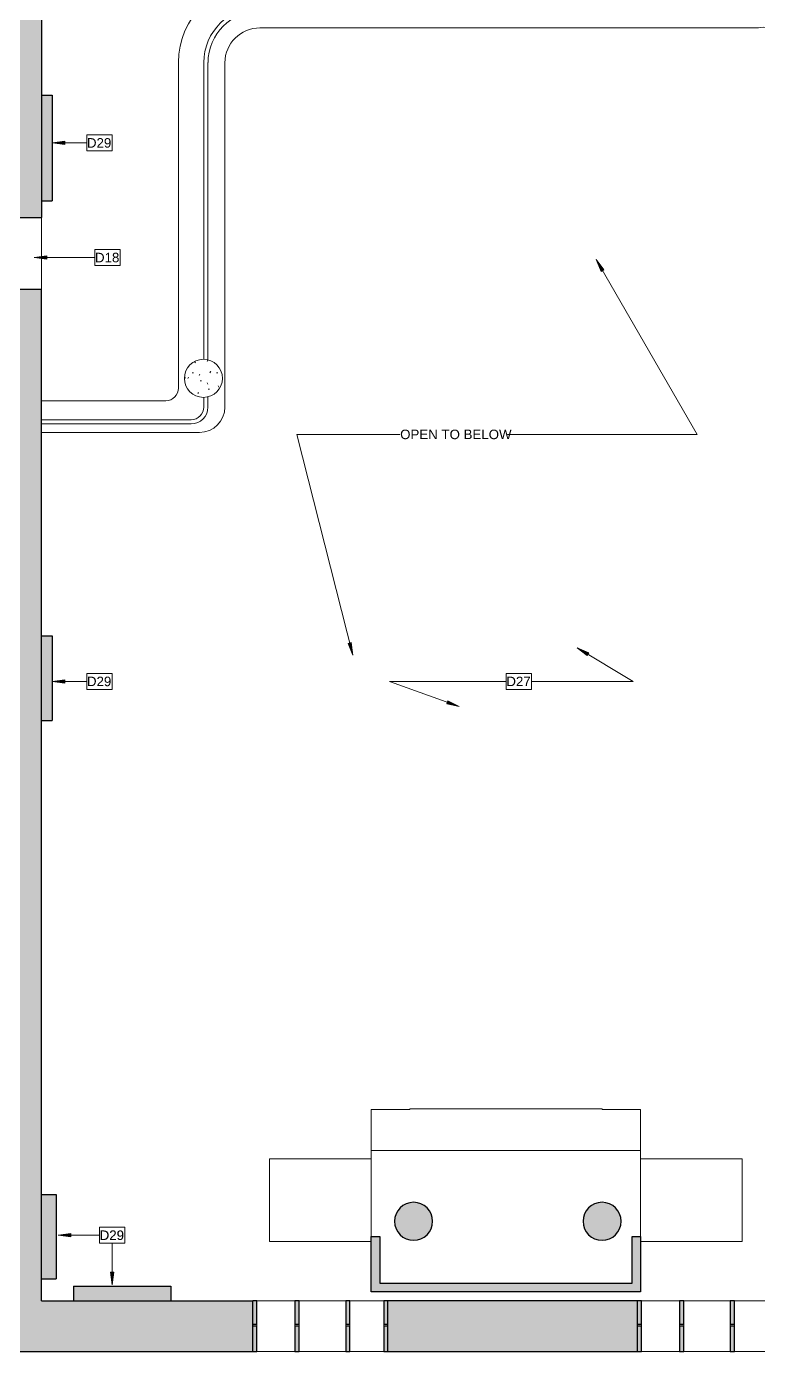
# Model space of a CAD drawing. Header units: inches. Extents: x -1176 to 1545, y -2552 to 978.
# Drawn here: x 11 to 358, y -1 to 626 of the extents above; entities that cross this region are included whole.
import ezdxf

# ---------------------------------------------------------------- set-up
doc = ezdxf.new("R2010")
doc.units = ezdxf.units.IN
doc.header["$MEASUREMENT"] = 0
for name, color, linetype, lineweight in [('A-ANNO-KEYN', 231, 'Continuous', 9), ('A-FLOR', 192, 'Continuous', 18), ('A-FLOR-HRAL', 11, 'Continuous', 18), ('A-GLAZ', 151, 'Continuous', 18), ('A-WALL', 113, 'Continuous', 18), ('A-WALL-PATT', 111, 'Continuous', 18), ('G-ANNO-TEXT', 231, 'Continuous', 9), ('I-WALL', 2, 'Continuous', 18), ('S-COLS', 52, 'Continuous', 18)]:
    doc.layers.add(name, color=color, linetype=linetype, lineweight=lineweight)
doc.styles.add('Arial', font='arial.ttf', dxfattribs={"height": 4.5})
doc.styles.add('Swis721 Lt BT', font='swissl.ttf', dxfattribs={"height": 4.5})

# ---------------------------------------------------------------- blocks, each defined once
blk = doc.blocks.new('Concrete-Round-Column - 18_-5401511-2nd Floor Demo')
at = {"layer": 'S-COLS', "lineweight": 9}
h = blk.add_hatch(dxfattribs=at)
h.set_pattern_fill('FP_1', color=256, style=0, pattern_type=2)
h.set_pattern_definition([(0, (-94.857, -459.504), (15.36, 3.84), [0.634, -10.886, 0.634, -10.886, -61.44]), (0, (-94.857, -459.504), (15.36, 3.84), [-23.04, 0.634, -22.406, 0.634, -10.886, -26.88]), (0, (-94.857, -459.504), (15.36, 3.84), [-57.6, 0.634, -7.046, 0.634, -18.566]), (120, (-89.097, -457.584), (-11.005538, 11.38215), [0.634, -10.886, 0.634, -10.886, -61.44]), (120, (-89.097, -457.584), (-11.005538, 11.38215), [-23.04, 0.634, -22.406, 0.634, -10.886, -26.88]), (120, (-89.097, -457.584), (-11.005538, 11.38215), [-57.6, 0.634, -7.046, 0.634, -18.566]), (240, (-87.177, -449.904), (-4.354462, -15.22215), [0.634, -10.886, 0.634, -10.886, -61.44]), (240, (-87.177, -449.904), (-4.354462, -15.22215), [-23.04, 0.634, -22.406, 0.634, -10.886, -26.88]), (240, (-87.177, -449.904), (-4.354462, -15.22215), [-57.6, 0.634, -7.046, 0.634, -18.566])])
h.paths.add_polyline_path([(0, -9), (2, -8.77), (3.9, -8.11), (5.61, -7.04), (7.04, -5.61), (8.11, -3.9), (8.77, -2), (9, 0), (8.77, 2), (8.11, 3.9), (7.04, 5.61), (5.61, 7.04), (3.9, 8.11), (2, 8.77), (0, 9), (-2, 8.77), (-3.9, 8.11), (-5.61, 7.04), (-7.04, 5.61), (-8.11, 3.9), (-8.77, 2), (-9, 0), (-8.77, -2), (-8.11, -3.9), (-7.04, -5.61), (-5.61, -7.04), (-3.9, -8.11), (-2, -8.77)], flags=0)
for start, end in [(0, 180), (180, 0)]:
    blk.add_arc((0, 0), 9, start, end, dxfattribs=at)
blk = doc.blocks.new('Top Rail Type - Top Rail_Internal_-5277632-2nd Floor Demo')
at = {"layer": 'A-FLOR-HRAL', "lineweight": 9}
for p, q in [((121.62, 635.42), (192.68, 635.42)), ((210.59, 635.42), (267.43, 635.42)), ((285.34, 635.42), (362.85, 635.42)), ((193.01, 633.42), (121.62, 633.42)), ((267.76, 633.42), (210.26, 633.42)), ((362.69, 633.42), (285.01, 633.42)), ((377.52, 466.79), (377.52, 615.91)), ((379.52, 615.91), (379.52, 467.86)), ((95.04, 468.48), (95.04, 608.95)), ((97.04, 608.94), (97.04, 468.22)), ((377.52, 445.92), (377.52, 452.21)), ((95.04, 445.92), (95.04, 450.52)), ((97.04, 450.79), (97.04, 445.92)), ((379.52, 451.15), (379.52, 445.92)), ((18.22, 439.92), (89.04, 439.92)), ((385.52, 439.92), (464.28, 439.92)), ((89.04, 437.92), (18.22, 437.92)), ((464.28, 437.92), (385.52, 437.92))]:
    blk.add_line(p, q, dxfattribs=at)
for centre, radius, start, end in [((121.62, 608.84), 26.58, 90, 179.77256), ((359.77, 615.91), 19.75, 0, 81.04484), ((121.62, 608.84), 24.58, 90, 179.77256), ((359.77, 615.91), 17.75, 360, 80.5527), ((89.04, 445.92), 8, 270, 0), ((89.04, 445.92), 6, 270, 0), ((385.52, 445.92), 8, 180, 270), ((385.52, 445.92), 6, 180, 270)]:
    blk.add_arc(centre, radius, start, end, dxfattribs=at)
blk = doc.blocks.new('Top Rail Type - Top Rail_Internal_-V11-2nd Floor Demo')
at = {"layer": 'A-FLOR-HRAL', "lineweight": 9}
for p, q in [((192.68, 635.42), (121.62, 635.42)), ((267.43, 635.42), (210.59, 635.42)), ((362.85, 635.42), (285.34, 635.42)), ((193.01, 633.42), (121.62, 633.42)), ((267.76, 633.42), (210.26, 633.42)), ((362.69, 633.42), (285.01, 633.42)), ((377.52, 466.79), (377.52, 615.91)), ((379.52, 467.86), (379.52, 615.91)), ((95.04, 608.94), (95.04, 468.48)), ((97.04, 608.94), (97.04, 468.22)), ((377.52, 445.92), (377.52, 452.21)), ((95.04, 450.52), (95.04, 445.92)), ((97.04, 450.79), (97.04, 445.92)), ((379.52, 445.92), (379.52, 451.15)), ((89.04, 439.92), (18.22, 439.92)), ((464.28, 439.92), (385.52, 439.92)), ((89.04, 437.92), (18.22, 437.92)), ((464.28, 437.92), (385.52, 437.92))]:
    blk.add_line(p, q, dxfattribs=at)
for centre, radius, start, end in [((121.62, 608.84), 26.58, 90, 179.77688), ((359.77, 615.91), 19.75, 360, 81.04484), ((121.62, 608.84), 24.58, 90, 179.76798), ((359.77, 615.91), 17.75, 360, 80.5527), ((89.04, 445.92), 6, 270, 0), ((89.04, 445.92), 8, 270, 0), ((385.52, 445.92), 8, 180, 270), ((385.52, 445.92), 6, 180, 270)]:
    blk.add_arc(centre, radius, start, end, dxfattribs=at)
blk = doc.blocks.new('Concrete-Round-Column - 18_-5510990-2nd Floor Demo')
at = {"layer": 'S-COLS', "lineweight": 9}
blk.add_hatch(color=7, dxfattribs=at).paths.add_polyline_path([(0, -9), (2, -8.77), (3.9, -8.11), (5.61, -7.04), (7.04, -5.61), (8.11, -3.9), (8.77, -2), (9, 0), (8.77, 2), (8.11, 3.9), (7.04, 5.61), (5.61, 7.04), (3.9, 8.11), (2, 8.77), (0, 9), (-2, 8.77), (-3.9, 8.11), (-5.61, 7.04), (-7.04, 5.61), (-8.11, 3.9), (-8.77, 2), (-9, 0), (-8.77, -2), (-8.11, -3.9), (-7.04, -5.61), (-5.61, -7.04), (-3.9, -8.11), (-2, -8.77)], flags=0)
at = {"layer": 'S-COLS', "color": 8, "lineweight": 30}
for start, end in [(360, 180), (180, 360)]:
    blk.add_arc((0, 0), 9, start, end, dxfattribs=at)
blk = doc.blocks.new('Chapel Windows - Chapel Windows-V12-2nd Floor Demo')
at = {"layer": 'A-GLAZ'}
h = blk.add_hatch(color=10, dxfattribs=at)
h.paths.add_polyline_path([(-30, 12), (-32, 12), (-32, 0), (-30, 0)], flags=0)
h.paths.add_polyline_path([(12, 12), (10, 12), (10, 0), (12, 0)], flags=0)
h.paths.add_polyline_path([(-14, 12), (-14, 0), (-12, 0), (-12, 12)], flags=0)
h.paths.add_polyline_path([(32, 12), (30, 12), (30, 0), (32, 0)], flags=0)
h.paths.add_polyline_path([(-14, -1), (-14, -12), (-12, -12), (-12, -1)], flags=0)
h.paths.add_polyline_path([(-32, -1), (-32, -12), (-30, -12), (-30, -1), (-30.11, -1)], flags=0)
h.paths.add_polyline_path([(12, -1), (10, -1), (10, -12), (12, -12)], flags=0)
h.paths.add_polyline_path([(32, -1), (30, -1), (30, -12), (32, -12)], flags=0)
at = {"layer": 'A-GLAZ', "color": 8, "lineweight": 30}
for p, q in [((-30, 12), (-32, 12)), ((-30, 0), (-30, 12)), ((-12, 12), (-14, 12)), ((-14, 12), (-14, 0)), ((-12, 0), (-12, 12)), ((12, 12), (10, 12)), ((10, 12), (10, 0)), ((12, 0), (12, 12)), ((32, 12), (30, 12)), ((30, 12), (30, 0)), ((-32, 0), (-30, 0)), ((-14, 0), (-12, 0)), ((10, 0), (12, 0)), ((30, 0), (32, 0)), ((-30, -1), (-32, -1)), ((-30, -12), (-30, -1)), ((-12, -1), (-14, -1)), ((-14, -1), (-14, -12)), ((-12, -12), (-12, -1)), ((12, -1), (10, -1)), ((10, -1), (10, -12)), ((12, -12), (12, -1)), ((32, -1), (30, -1)), ((30, -1), (30, -12)), ((-32, -12), (-30, -12)), ((-14, -12), (-12, -12)), ((10, -12), (12, -12)), ((30, -12), (32, -12))]:
    blk.add_line(p, q, dxfattribs=at)
at = {"layer": 'A-GLAZ'}
for p, q in [((-30, 12), (-14, 12)), ((-12, 12), (10, 12)), ((12, 12), (30, 12)), ((-30, 0), (-30, -1)), ((-14, -1), (-14, 0)), ((-12, 0), (-12, -1)), ((10, -1), (10, 0)), ((12, 0), (12, -1)), ((30, -1), (30, 0)), ((-14, -12), (-30, -12)), ((10, -12), (-12, -12)), ((30, -12), (12, -12))]:
    blk.add_line(p, q, dxfattribs=at)
blk = doc.blocks.new('Keynote Tag - Keynote Number - Boxed-135510-2nd Floor Demo')
at = {"layer": 'A-ANNO-KEYN'}
for p, q in [((-0.125, -0.079), (-0.125, 0.078)), ((-0.125, 0.078), (0.125, 0.078)), ((0.125, 0.078), (0.125, -0.079)), ((-0.125, -0.079), (0.125, -0.079))]:
    blk.add_line(p, q, dxfattribs=at)

msp = doc.modelspace()

# ---------------------------------------------------------------- hatches: boundary and pattern name
at = {"layer": 'A-ANNO-KEYN'}
for points in [[(23.28, 570.96), (29.28, 570.17), (29.28, 571.75)], [(14.79, 516.65), (20.79, 515.87), (20.79, 517.45)], [(271.74, 332), (276.48, 328.24), (277.29, 329.59)], [(23.27, 316.04), (29.27, 315.25), (29.27, 316.83)], [(215.97, 304.12), (210.6, 306.9), (210.06, 305.42)], [(26.14, 53.88), (32.14, 53.09), (32.14, 54.67)], [(51.68, 30.39), (52.47, 36.39), (50.89, 36.39)]]:
    msp.add_hatch(color=256, dxfattribs=at).paths.add_polyline_path(points, flags=0)
at = {"layer": 'A-WALL-PATT'}
h = msp.add_hatch(color=250, dxfattribs=at)
h.paths.add_polyline_path([(1.72, -1.17), (18.22, -1.17), (18.22, 501.68), (1.72, 501.68), (1.72, 61.65)], flags=0)
h.paths.add_polyline_path([(1.72, 535.68), (18.22, 535.68), (18.22, 814.52), (1.72, 814.52), (1.72, 543.68)], flags=0)
for points in [[(23.22, 543.59), (23.22, 593.59), (18.22, 593.59), (18.22, 543.59)], [(18.22, 297.59), (23.22, 297.59), (23.22, 337.59), (18.22, 337.59)], [(25.22, 33.17), (25.22, 73.17), (18.22, 73.17), (18.22, 33.17)], [(174.31, 31.11), (178.31, 31.11), (178.31, 53.28), (174.31, 53.28)], [(297.84, 31.11), (301.84, 31.11), (301.84, 53.28), (297.84, 53.28)], [(79.44, 22.83), (79.44, 29.83), (33.44, 29.83), (33.44, 22.83)], [(301.84, 27.11), (301.84, 31.11), (174.31, 31.11), (174.31, 27.11), (274.12, 27.11)]]:
    msp.add_hatch(color=250, dxfattribs=at).paths.add_polyline_path(points, flags=0)
h = msp.add_hatch(color=250, dxfattribs=at)
h.paths.add_polyline_path([(464.28, -1.17), (464.28, 22.83), (364.28, 22.83), (364.28, -1.17), (367.92, -1.17)], flags=0)
h.paths.add_polyline_path([(274.12, -1.17), (300.28, -1.17), (300.28, 22.83), (182.22, 22.83), (182.22, -1.17)], flags=0)
h.paths.add_polyline_path([(118.22, -1.17), (118.22, 22.83), (18.22, 22.83), (18.22, -1.17), (86.52, -1.17)], flags=0)
at = {"layer": 'G-ANNO-TEXT'}
for points in [[(280.76, 515.73), (283.08, 510.14), (284.45, 510.93)], [(165.57, 328.43), (164.87, 334.44), (163.34, 334.05)]]:
    msp.add_hatch(color=7, dxfattribs=at).paths.add_polyline_path(points, flags=0)

# ---------------------------------------------------------------- linework, layer by layer
at = {"layer": 'A-ANNO-KEYN'}
for p, q in [((29.28, 571.75), (23.28, 570.96)), ((23.28, 570.96), (29.28, 570.17)), ((23.28, 570.96), (39.63, 570.96)), ((29.28, 570.17), (29.28, 571.75)), ((20.79, 517.45), (14.79, 516.65)), ((14.79, 516.65), (43.44, 516.68)), ((14.79, 516.65), (20.79, 515.87)), ((20.79, 515.87), (20.79, 517.45)), ((271.74, 332), (276.48, 328.24)), ((277.29, 329.59), (271.74, 332)), ((271.74, 332), (298.32, 316.04)), ((276.48, 328.24), (277.29, 329.59)), ((29.27, 316.83), (23.27, 316.04)), ((23.27, 316.04), (29.27, 315.25)), ((23.27, 316.04), (39.63, 316.04)), ((29.27, 315.25), (29.27, 316.83)), ((183.01, 316.04), (238.15, 316.04)), ((215.97, 304.12), (183.01, 316.04)), ((298.32, 316.04), (250.15, 316.04)), ((210.6, 306.9), (210.06, 305.42)), ((210.06, 305.42), (215.97, 304.12)), ((215.97, 304.12), (210.6, 306.9)), ((32.14, 54.67), (26.14, 53.88)), ((26.14, 53.88), (32.14, 53.09)), ((26.14, 53.88), (45.63, 53.88)), ((32.14, 53.09), (32.14, 54.67)), ((51.68, 30.39), (51.68, 50.1)), ((52.47, 36.39), (50.89, 36.39)), ((50.89, 36.39), (51.68, 30.39)), ((51.68, 30.39), (52.47, 36.39))]:
    msp.add_line(p, q, dxfattribs=at)
at = {"layer": 'A-FLOR'}
for p, q in [((121.62, 625.42), (357.62, 625.42)), ((83.04, 608.96), (83.04, 454.92)), ((105.04, 445.92), (105.04, 608.92)), ((18.22, 535.68), (18.22, 501.68)), ((77.04, 448.92), (18.22, 448.92)), ((18.22, 433.92), (93.04, 433.92)), ((192.6, 113.44), (174.31, 113.44)), ((174.31, 113.44), (174.31, 53.28)), ((283.56, 113.75), (192.6, 113.75)), ((192.6, 113.75), (192.6, 113.44)), ((283.56, 113.44), (283.56, 113.75)), ((301.84, 113.44), (283.56, 113.44)), ((301.84, 53.28), (301.84, 113.44)), ((174.31, 89.97), (126.23, 89.97)), ((126.23, 89.97), (126.23, 50.97)), ((301.84, 93.97), (174.31, 93.97)), ((349.93, 89.97), (301.84, 89.97)), ((349.93, 50.97), (349.93, 89.97)), ((126.23, 50.97), (174.31, 50.97)), ((301.84, 50.97), (349.93, 50.97))]:
    msp.add_line(p, q, dxfattribs=at)
for centre, radius, start, end in [((121.62, 608.84), 38.58, 90, 179.8148), ((121.62, 608.84), 16.58, 90, 179.7175), ((359.77, 615.91), 9.75, 0, 102.75876), ((77.04, 454.92), 6, 270, 0), ((93.04, 445.92), 12, 270, 0)]:
    msp.add_arc(centre, radius, start, end, dxfattribs=at)
at = {"layer": 'A-WALL', "color": 8, "lineweight": 30}
for p, q in [((18.22, 814.52), (18.22, 535.68)), ((1.72, 535.68), (18.22, 535.68)), ((1.72, 501.68), (18.22, 501.68)), ((18.22, 22.83), (18.22, 501.68)), ((18.22, 73.17), (25.22, 73.17)), ((25.22, 73.17), (25.22, 33.17)), ((174.31, 27.11), (174.31, 53.28)), ((174.31, 53.28), (178.31, 53.28)), ((178.31, 53.28), (178.31, 31.11)), ((297.84, 31.11), (297.84, 53.28)), ((297.84, 53.28), (301.84, 53.28)), ((301.84, 53.28), (301.84, 27.11)), ((18.22, 33.17), (25.22, 33.17)), ((33.44, 29.83), (79.44, 29.83)), ((33.44, 29.83), (33.44, 22.83)), ((79.44, 29.83), (79.44, 22.83)), ((301.84, 27.11), (174.31, 27.11)), ((178.31, 31.11), (297.84, 31.11)), ((18.22, 22.83), (118.22, 22.83)), ((118.22, -1.17), (118.22, 22.83)), ((182.22, -1.17), (182.22, 22.83)), ((300.28, 22.83), (182.22, 22.83)), ((300.28, -1.17), (300.28, 22.83)), ((1.72, -1.17), (118.22, -1.17)), ((182.22, -1.17), (300.28, -1.17))]:
    msp.add_line(p, q, dxfattribs=at)
at = {"layer": 'G-ANNO-TEXT', "color": 7}
for p, q in [((280.76, 515.73), (283.08, 510.14)), ((284.45, 510.93), (280.76, 515.73)), ((280.76, 515.73), (328.61, 432.96)), ((283.08, 510.14), (284.45, 510.93)), ((139.09, 432.96), (187.81, 432.96)), ((165.57, 328.43), (139.09, 432.96)), ((238.95, 432.96), (238.81, 432.96)), ((328.61, 432.96), (238.95, 432.96)), ((164.87, 334.44), (163.34, 334.05)), ((163.34, 334.05), (165.57, 328.43)), ((165.57, 328.43), (164.87, 334.44))]:
    msp.add_line(p, q, dxfattribs=at)
at = {"layer": 'I-WALL', "color": 8, "lineweight": 30}
for p, q in [((18.22, 593.59), (23.22, 593.59)), ((23.22, 593.59), (23.22, 543.59)), ((18.22, 543.59), (23.22, 543.59)), ((18.22, 337.59), (23.22, 337.59)), ((23.22, 337.59), (23.22, 297.59)), ((18.22, 297.59), (23.22, 297.59))]:
    msp.add_line(p, q, dxfattribs=at)

# ---------------------------------------------------------------- block references
at = {"layer": 'A-ANNO-KEYN', "xscale": 47.99999999999997, "yscale": 47.99999999999997, "zscale": 47.99999999999997}
for p in [(45.63, 570.99), (49.44, 516.71), (45.63, 316.07), (244.15, 316.07), (244.15, 316.07), (51.63, 53.9), (51.68, 53.9)]:
    msp.add_blockref('Keynote Tag - Keynote Number - Boxed-135510-2nd Floor Demo', p, dxfattribs=at)
at = {"layer": 'A-FLOR-HRAL', "lineweight": 9}
for name in ['Top Rail Type - Top Rail_Internal_-5277632-2nd Floor Demo', 'Top Rail Type - Top Rail_Internal_-V11-2nd Floor Demo']:
    msp.add_blockref(name, (0, 0), dxfattribs=at)
at = {"layer": 'A-GLAZ', "rotation": 180}
for p in [(150.22, 10.83), (332.28, 10.83)]:
    msp.add_blockref('Chapel Windows - Chapel Windows-V12-2nd Floor Demo', p, dxfattribs=at)
at = {"layer": 'S-COLS', "lineweight": 9}
for name, p in [('Concrete-Round-Column - 18_-5401511-2nd Floor Demo', (94.86, 459.5)), ('Concrete-Round-Column - 18_-5510990-2nd Floor Demo', (194.35, 60.46)), ('Concrete-Round-Column - 18_-5510990-2nd Floor Demo', (283.56, 60.46))]:
    msp.add_blockref(name, p, dxfattribs=at)

# ---------------------------------------------------------------- texts
at = {"layer": 'A-ANNO-KEYN', "char_height": 4.5, "width": 14.0895, "attachment_point": 1, "style": 'Arial'}
for s, insert in [('D29', (39.74, 573.21)), ('D18', (43.55, 518.93)), ('D29', (39.74, 318.29)), ('D27', (238.26, 318.29)), ('D27', (238.26, 318.29)), ('D29', (45.74, 56.13)), ('D29', (45.79, 56.13))]:
    msp.add_mtext(s, dxfattribs=dict(at, insert=insert))
at = {"layer": 'G-ANNO-TEXT', "color": 7, "insert": (188, 435.21), "char_height": 4.5, "width": 61.3575, "attachment_point": 1, "style": 'Swis721 Lt BT'}
msp.add_mtext('OPEN TO BELOW', dxfattribs=at)

doc.saveas('drawing.dxf')
